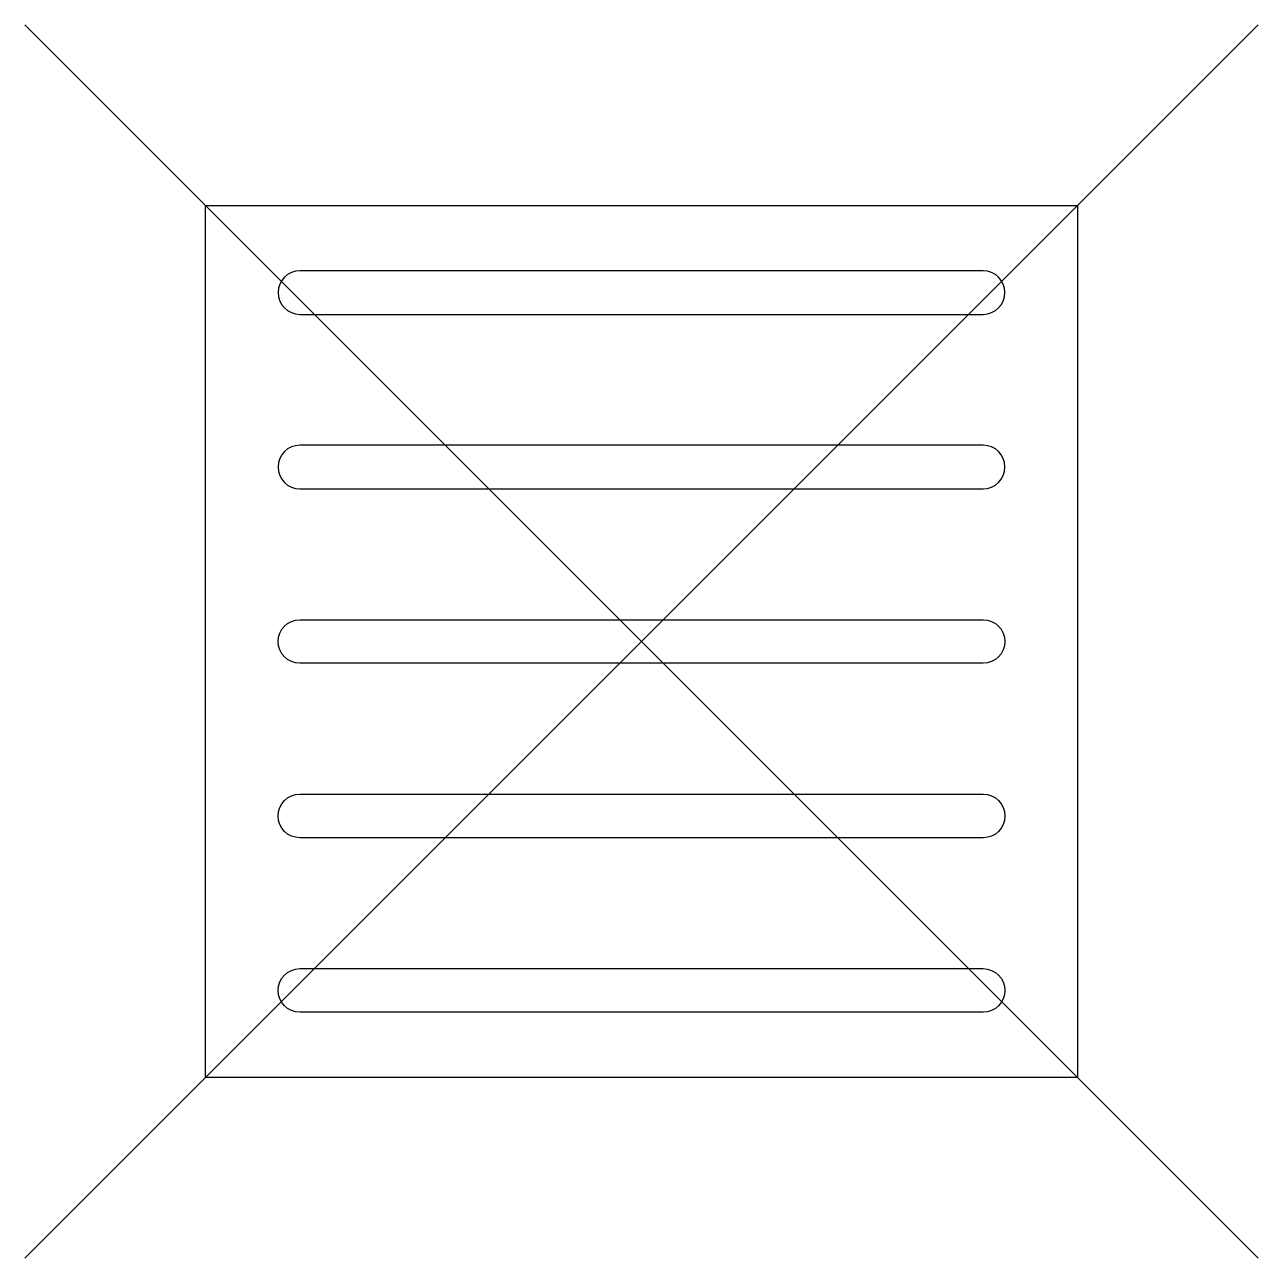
# Model space of a CAD drawing. Header units: metres. Extents: x -0.062 to 0.362, y -0.062 to 0.362.
import ezdxf

# ---------------------------------------------------------------- set-up
doc = ezdxf.new("R2010")
doc.units = ezdxf.units.M

msp = doc.modelspace()

# ---------------------------------------------------------------- linework, layer by layer
at = {"flags": 128}
for points in [[(-0.06213, -0.06213), (0.36213, 0.36213)], [(0.36213, -0.06213), (-0.06213, 0.36213)]]:
    msp.add_lwpolyline(points, dxfattribs=at)
msp.add_lwpolyline([(0, 0.3), (0.3, 0.3), (0.3, 0), (0, 0)], close=True, dxfattribs=at)
for points in [[(0.2675, 0.2775), (0.0325, 0.2775, 1), (0.0325, 0.2625), (0.2675, 0.2625, 1)], [(0.2675, 0.2175), (0.0325, 0.2175, 1), (0.0325, 0.2025), (0.2675, 0.2025, 1)], [(0.0325, 0.1575), (0.2675, 0.1575, -1), (0.2675, 0.1425), (0.0325, 0.1425, -1)], [(0.0325, 0.0975), (0.2675, 0.0975, -1), (0.2675, 0.0825), (0.0325, 0.0825, -1)], [(0.0325, 0.0375), (0.2675, 0.0375, -1), (0.2675, 0.0225), (0.0325, 0.0225, -1)]]:
    msp.add_lwpolyline(points, format="xyb", close=True, dxfattribs=at)

doc.saveas('drawing.dxf')
